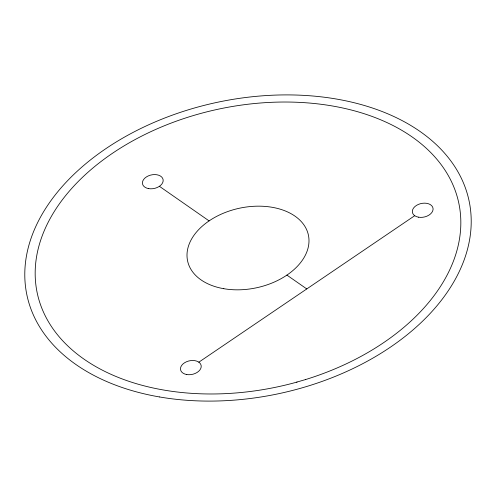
<?xml version="1.0" encoding="UTF-8"?>
<svg xmlns="http://www.w3.org/2000/svg" width="496" height="496" viewBox="0 0 496 496"><rect width="100%" height="100%" fill="white"/><g stroke="black" fill="none" stroke-linecap="round" stroke-linejoin="round"><path stroke-width="0.74" d="M198.846 362.179L414.712 215.698M296.67 382.273L297.042 382.025M159.414 186.31L209.089 220.9M286.911 275.1L306.782 288.939M305.369 379.62L294.562 382.745A215.531 141.968 -12.1 0 1 43.791 231.799A215.531 141.968 -12.1 0 1 399.441 128.966A215.531 141.968 -12.1 0 1 305.369 379.62M159.483 396.949A226.046 148.893 -12.1 0 0 469.718 204.191A226.046 148.893 -12.1 0 0 114.799 142.86A226.046 148.893 -12.1 0 0 159.483 396.949M418.593 217.198A10.515 6.925 -12.1 0 0 433.02 208.233A10.515 6.925 -12.1 0 0 416.516 205.381A10.515 6.925 -12.1 0 0 418.593 217.198M223.814 288.703A61.771 40.684 -12.1 0 0 308.586 236.028A61.771 40.684 -12.1 0 0 211.6 219.269A61.771 40.684 -12.1 0 0 223.814 288.703M148.676 188.623A10.515 6.925 -12.1 0 0 163.11 179.657A10.515 6.925 -12.1 0 0 146.599 176.805A10.515 6.925 -12.1 0 0 148.676 188.623M186.732 374.53A10.515 6.925 -12.1 0 0 201.159 365.564A10.515 6.925 -12.1 0 0 184.655 362.712A10.515 6.925 -12.1 0 0 186.732 374.53"/></g></svg>
